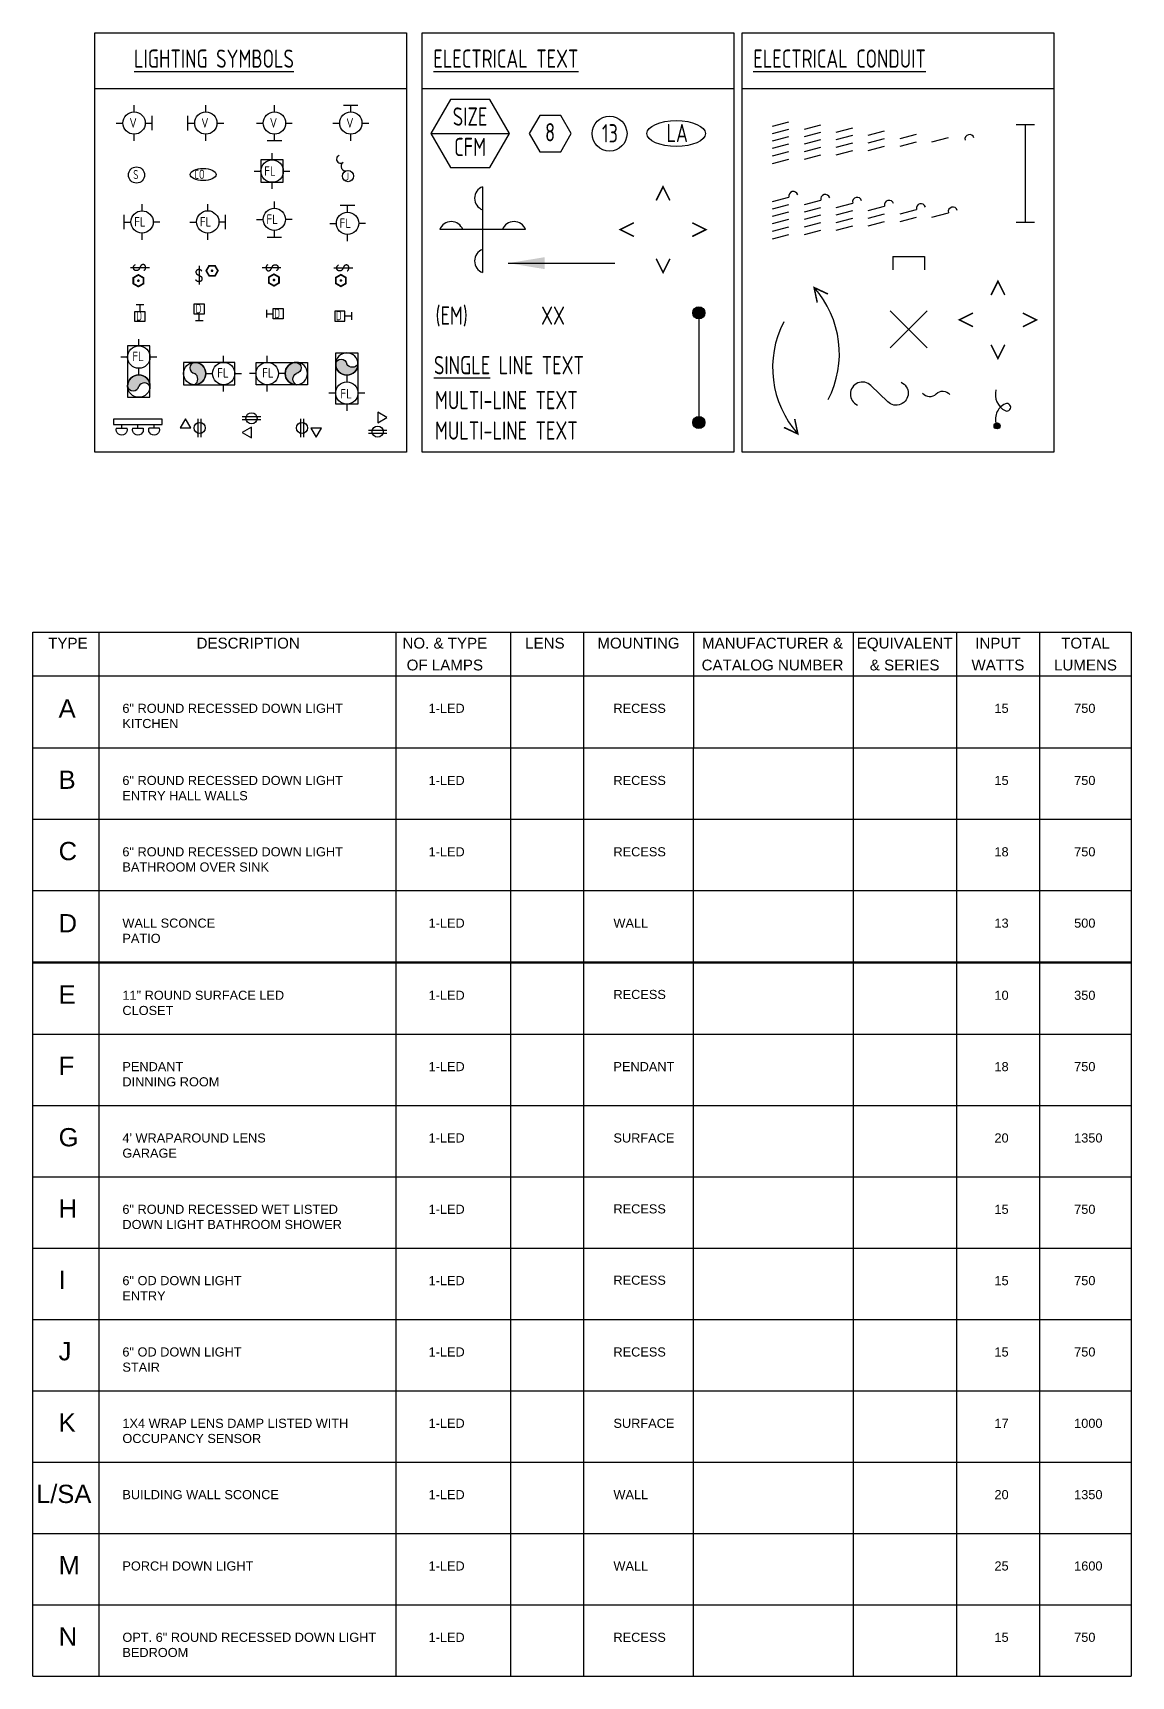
# Model space of a CAD drawing. Header units: inches. Extents: x 2456 to 9935, y -1030 to 123.
# Drawn here: x 2455.8 to 2726.7, y -849.3 to -443.8 of the extents above; entities that cross this region are included whole.
import ezdxf
from ezdxf.enums import TextEntityAlignment as Align

# ---------------------------------------------------------------- set-up
doc = ezdxf.new("R2010")
doc.units = ezdxf.units.IN
doc.header["$LTSCALE"] = 24
doc.header["$MEASUREMENT"] = 0
for name, color, linetype in [('D0', 7, 'Continuous'), ('D3', 3, 'Continuous'), ('E-CON3', 4, 'Continuous'), ('E-SYM3', 6, 'Continuous'), ('E-TXT3', 2, 'Continuous')]:
    doc.layers.add(name, color=color, linetype=linetype)
doc.styles.add('ArialMT', font='arial.ttf')
doc.styles.add('rpm', font='architxt.shx', dxfattribs={"width": 0.85, "height": 0.09375})
doc.styles.get("Standard").update_dxf_attribs({"font": 'arial.ttf'})
doc.dimstyles.new('RPM-8', dxfattribs={"dimscale": 96, "dimtxt": 0.18, "dimasz": 0.09375, "dimexe": 0.18, "dimexo": 0.0625, "dimgap": 0.09, "dimtad": 0, "dimtih": 1, "dimtoh": 1, "dimdec": 4, "dimzin": 0, "dimdsep": 46, "dimtxsty": 'Standard', "dimcen": 0.09, "dimclrd": 256, "dimclre": 256, "dimadec": 0, "dimazin": 0, "dimtfac": 1, "dimtdec": 4, "dimtofl": 0, "dimtmove": 0, "dimatfit": 3, "dimfxl": 1, "dimtolj": 1, "dimtzin": 0, "dimlwe": -1, "dimarcsym": 0})

# ---------------------------------------------------------------- blocks, each defined once
blk = doc.blocks.new('4CFM')
blk.add_line((0, 0), (0.5388602512436518, 0))
blk.add_lwpolyline([(0.1347150628109128, 0.2333333333333334), (0, 0), (0.1347150628109128, -0.2333333333333329), (0.4041451884327385, -0.2333333333333329), (0.5388602512436518, 0), (0.4041451884327385, 0.2333333333333334)], close=True)
at = {"style": 'rpm', "width": 0.85}
for tag, p in [('12', (0.2694301256218257, 0.05416666666666714)), ('1200', (0.2694301256218257, -0.1541666666666663))]:
    blk.add_attdef(tag, text='', height=0.125, dxfattribs=at).set_placement(p, align=Align.CENTER)
blk = doc.blocks.new('A$C768B5D94')
at = {"linetype": 'Continuous'}
h = blk.add_hatch(color=256, dxfattribs=at)
edge = h.paths.add_edge_path()
edge.add_arc((1.691539799567181, 9.23503315410661), 1.49999904, 0, 360)
blk.add_circle((1.691539799567181, 9.23503315410661), 1.49999904)
for centre, radius, start, end in [((-5.63703007835511, 5.804942111176238), 8.091567278246394, 293.367985888858, 25.08164846939166), ((-3.175601819686108, 0.06919704949299188), 1.85006469353953, 64.54013934527484, 293.8469178486604), ((-6.36820683342512, -6.215366744388042), 8.898586519247674, 345.2555758671523, 63.37489919417465)]:
    blk.add_arc(centre, radius, start, end, dxfattribs=at)
blk = doc.blocks.new('MAIR')
blk.add_lwpolyline([(-0.1107306455798529, -0.06004801784431946, -1.19356808516826), (-0.04211714378828635, 0.04086537269432666), (0.04434173496873139, -0.04302384640608592, 1.19356808516826), (0.112955236760298, 0.0578895441325602)], format="xyb")
blk = doc.blocks.new('A$C6B411A1A')
for p, q in [((-7.820019113511535, 0), (7.820019113511535, 0)), ((-7.820019113511535, 0), (-7.820019113511535, -6.590254132171367)), ((7.820019113511535, 0), (7.820019113511535, -6.590254132171367))]:
    blk.add_line(p, q)
blk = doc.blocks.new('4KNHEX')
blk.add_lwpolyline([(0.07216878364870372, 0.125), (0, 0), (0.07216878364870372, -0.125), (0.2165063509461094, -0.125), (0.2886751345948131, 0), (0.2165063509461094, 0.125)], close=True)
at = {"style": 'rpm', "width": 0.85}
blk.add_attdef('A', text='', height=0.125, dxfattribs=at).set_placement((0.1430007818198256, -0.05343151990513917), align=Align.CENTER)
blk = doc.blocks.new('A$C77256F39')
at = {"linetype": 'Continuous'}
for p, q in [((-3.354296000444833, 5.067133146998856), (3.354296000444833, 6.840826186292418)), ((-3.354296000444833, 2.090143313676037), (3.354296000444833, 3.863836352969599)), ((-3.354296000444947, -0.8868465196468378), (3.354296000444833, 0.8868465196468378)), ((-3.354296000444947, -4.034908029849646), (3.354296000444833, -2.261214990555857)), ((-3.354296000444947, -7.182969540052312), (3.35429600044472, -5.409276500758693))]:
    blk.add_line(p, q, dxfattribs=at)
blk = doc.blocks.new('A$C24BF4F99')
at = {"linetype": 'Continuous'}
for p, q in [((-3.354296000444833, 5.067133146998856), (3.354296000444833, 6.840826186292418)), ((-3.354296000444833, 2.090143313676037), (3.354296000444833, 3.863836352969599)), ((-3.354296000444833, -0.886846519646781), (3.354296000444833, 0.886846519646781)), ((-3.354296000444947, -3.863836352969656), (3.354296000444833, -2.090143313675981)), ((-3.354296000444947, -7.011897863172464), (3.354296000444833, -5.238204823878675)), ((-3.354296000444947, -10.15995937337513), (3.35429600044472, -8.386266334081512))]:
    blk.add_line(p, q, dxfattribs=at)
blk = doc.blocks.new('A$C531A6B29')
at = {"linetype": 'Continuous'}
for p, q in [((-3.354296000444947, 2.261214990555914), (3.354296000444833, 4.034908029849589)), ((-3.354296000444947, -0.8868465196468946), (3.354296000444833, 0.8868465196468946)), ((-3.354296000444947, -4.034908029849589), (3.35429600044472, -2.261214990555914))]:
    blk.add_line(p, q, dxfattribs=at)
blk = doc.blocks.new('A$C3EB96C82')
at = {"linetype": 'Continuous'}
for p, q in [((-3.35429600044472, 2.090143313676037), (3.354296000444947, 3.863836352969599)), ((-3.354296000444833, -0.8868465196468378), (3.354296000444947, 0.8868465196468378)), ((-3.354296000444833, -4.034908029849646), (3.354296000444947, -2.261214990555857)), ((-3.354296000444833, -7.182969540052312), (3.354296000444833, -5.409276500758665))]:
    blk.add_line(p, q, dxfattribs=at)
blk = doc.blocks.new('A$C459737B8')
at = {"linetype": 'Continuous'}
for p, q in [((-3.354296000444833, 2.261214990555857), (3.354296000444947, 4.034908029849646)), ((-3.354296000444833, -0.8868465196468378), (3.354296000444833, 0.8868465196468378))]:
    blk.add_line(p, q, dxfattribs=at)
blk = doc.blocks.new('A$C2F0809BE')
at = {"linetype": 'Continuous'}
blk.add_line((-3.354296000444833, -0.8868465196468378), (3.354296000444833, 0.8868465196468378), dxfattribs=at)
blk = doc.blocks.new('A$C672727CF')
at = {"linetype": 'Continuous'}
h = blk.add_hatch(color=256, dxfattribs=at)
edge = h.paths.add_edge_path()
edge.add_arc((0, 0), 2.99999808, 0, 360)
blk.add_circle((0, 0), 2.99999808)
blk = doc.blocks.new('L014')
for p, q in [((0, 4.499997120000444), (0, -4.499997120000444)), ((47.99996928000019, -4.499997120000444), (47.99996928000019, 4.499997120000444))]:
    blk.add_line(p, q)
blk.add_lwpolyline([(47.99996928000002, 0), (0, 0)])
blk = doc.blocks.new('GS02')
at = {"linetype": 'Continuous'}
blk.add_lwpolyline([(-0.002019918953919841, -0.04389929604929232, 0.4474832431415147), (0, 0, -0.4474832431415145), (0.002019918953919841, 0.0438992960492941)], format="xyb", dxfattribs=at)
blk = doc.blocks.new('A$C27045E6A')
blk.add_line((0, 9.551010314695631), (0, -9.055116066089013))
blk.add_lwpolyline([(2.866492611273685, 4.060329242557046), (2.553067463677678, 4.449995127181197), (2.258226019445544, 4.767860684639132), (1.979790441556077, 5.022257848901305), (1.715582892987811, 5.221518553938509), (1.463425536719114, 5.373974733720516), (1.221140535728779, 5.48795832221812), (0.9865500529952556, 5.571801253401773), (0.7574762514975077, 5.633835461241929), (0.5321712968774364, 5.681097812862404), (0.3106073654336399, 5.715444908000464), (0.09318663612808109, 5.737438279546737), (-0.1196887120769361, 5.747639460391511), (-0.3276165002194489, 5.746609983425415), (-0.5301945493370681, 5.734911381539078), (-0.7270206804679162, 5.713105187623128), (-0.9176927146496041, 5.681752934567854), (-1.101870443892352, 5.641325095876269), (-1.279461544094687, 5.591927907500931), (-1.450435662127404, 5.533576546005762), (-1.614762444861213, 5.466286187956044), (-1.772411539166995, 5.390072009915698), (-1.923352591915545, 5.30494918845001), (-2.067555249977573, 5.21093290012324), (-2.204989160223874, 5.108038321500331), (-2.335492439298662, 4.996462747920773), (-2.458377082939563, 4.877131949825653), (-2.572823556657795, 4.751153816431966), (-2.678012325964318, 4.619636236955685), (-2.773123856370347, 4.483687100613807), (-2.857338613387014, 4.344414296622304), (-2.92983706252528, 4.202925714197832), (-2.989799669296275, 4.060329242557046), (-3.036682606801605, 3.917548122713484), (-3.071044878504352, 3.774767002869922), (-3.093721195457988, 3.63198588302636), (-3.105546268715983, 3.489204763182457), (-3.10735480933198, 3.346423643338895), (-3.09998152835928, 3.203642523495333), (-3.084261136851524, 3.060861403651771), (-3.061028345862269, 2.918080283808209), (-3.031117866444902, 2.775483812167082), (-2.995364409653064, 2.633995229742951), (-2.954602686540056, 2.494722425751448), (-2.909667408159606, 2.358773289409228), (-2.8613932855651, 2.227255709933289), (-2.810615029810009, 2.101277576539601), (-2.758167351947975, 1.981946778444481), (-2.704884963032384, 1.870371204864924), (-2.651321807671565, 1.767291978038898), (-2.596908764692671, 1.671983152293038), (-2.540795946477459, 1.58335201497529), (-2.482133465407856, 1.500305853433602), (-2.420071433865871, 1.421751955016262), (-2.353759964233348, 1.346597607071217), (-2.28234916889204, 1.273750096947097), (-2.204989160223874, 1.202116711991508), (-2.120559401875312, 1.130597151270436), (-2.026856762550523, 1.058060760720664), (-1.921407462218212, 0.9833692979963331), (-1.801737720846916, 0.9053845207519231), (-1.665373758405678, 0.8229681866412335), (-1.50984179486278, 0.7349820533194276), (-1.332668050187266, 0.6402878784399633), (-1.131378744347586, 0.5377474196576628), (-0.9050228126283741, 0.4267839675172951), (-0.658740051577297, 0.3090669441258029), (-0.3991929730576942, 0.186827304480758), (-0.133044088933076, 0.06229600357973197), (0.1330440889330475, -0.06229600357970355), (0.3924090486773366, -0.1847177619999769), (0.6383882784362811, -0.3027383166835165), (0.8643192663464561, -0.4141267126330916), (1.065067274715034, -0.5172059394587762), (1.241608662531831, -0.6125147652046365), (1.396447562957519, -0.7011459025227254), (1.532088109152511, -0.7841920640644133), (1.651034434277307, -0.8627459624817533), (1.755790671492491, -0.9379003104264569), (1.848860953958649, -1.010747820550918), (1.93274941483611, -1.082381205506508), (2.009684479695153, -1.153900766227579), (2.080791743744243, -1.226437156777351), (2.146921094601453, -1.301128619501682), (2.208922419885027, -1.379113396746092), (2.267645607213041, -1.461529730856441), (2.323940544203481, -1.549515864178588), (2.378657118474678, -1.644210039057711), (2.43264521764462, -1.746750497840011), (2.486468904031227, -1.858085775813478), (2.539548938751977, -1.9784055800353), (2.591020257624194, -2.107709910505818), (2.640017796465031, -2.245998767225032), (2.685676491091897, -2.393272150193113), (2.72713127732203, -2.549530059409548), (2.76351709097267, -2.71477249487485), (2.793968867861054, -2.888999456589019), (2.817626602659431, -3.071836589291237), (2.833650525459319, -3.261412116679978), (2.841205925207248, -3.455479907193066), (2.839458090849831, -3.651793829268328), (2.827572311333341, -3.848107751343591), (2.804713875604392, -4.042175541856508), (2.770048072609512, -4.231751069245249), (2.722740191295145, -4.414588201947467), (2.662238816480425, -4.588817693088842), (2.589125716475507, -4.754077834546123), (2.504265955462984, -4.910383802884084), (2.408524597625615, -5.057750774667156), (2.302766707146247, -5.196193926459941), (2.187857348207473, -5.325728434827042), (2.064661584992052, -5.446369476333231), (1.934044481682747, -5.558132227543112), (1.796724395671049, -5.661026806166191), (1.65283285718354, -5.755043094492962), (1.502354689655533, -5.84016591595865), (1.345274716522681, -5.916380093998825), (1.181577761220041, -5.983670452048713), (1.011248647183265, -6.042021813543712), (0.8342721978475822, -6.091419001919391), (0.6506332366484742, -6.131846840610976), (0.4605948240391058, -6.163292682481242), (0.2655329685442211, -6.185753998102982), (0.06710191570590496, -6.199230787476026), (-0.1330440889331612, -6.203723050600374), (-0.3332507998306369, -6.199230787476026), (-0.5318639714441815, -6.185753998102982), (-0.7272293582312841, -6.163292682481242), (-0.9176927146496041, -6.131846840610976), (-1.102009562401236, -6.091233089003012), (-1.280574492166011, -6.040534510212169), (-1.454191861868196, -5.978650803304262), (-1.623666029431973, -5.90448166734528), (-1.78980135278178, -5.816926801400868), (-1.953402189841796, -5.714885904537013), (-2.115272898536375, -5.597258675819361), (-2.276217836789868, -5.462944814314071), (-2.436090297810921, -5.31251344119373), (-2.590939315946287, -5.15321136605921), (-2.735862860827268, -4.993954820618669), (-2.865958902084998, -4.843660036579749), (-2.976325409350693, -4.711243245650437), (-3.062060352255656, -4.605620679538887), (-3.11826170043102, -4.535708569952916), (-3.140027423508087, -4.510423148600168)])
blk = doc.blocks.new('A$C0A203C7A')
at = {"const_width": 1.707184195382698}
blk.add_lwpolyline([(0, -5.75233368863087), (4.981667105397719, -2.876166844315321), (4.981667105397719, 2.876166844315094), (0, 5.752333688630642), (-4.981667105398174, 2.87616684432146), (-4.981667105398174, -2.876166844315321)], close=True, dxfattribs=at)
at = {"const_width": 1.296489661537709}
blk.add_lwpolyline([(-0.6482448307701816, 0, 1), (0.6482448307701816, 0, 1)], format="xyb", close=True, dxfattribs=at)
blk = doc.blocks.new('A$C7E637215')
h = blk.add_hatch(color=256)
edge = h.paths.add_edge_path()
edge.add_arc((-0.5419806655138473, 0.3843408937697177), 5.500000000000227, 270.0000000004299, 450)
edge.add_arc((-0.144099593271676, 3.134340893769718), 2.778634439369391, 98.23265527032267, 261.7673447296773)
edge.add_arc((-2.084853001866122, -2.365659106230396), 3.1532451611445, -60.705636217893925, 60.705636217893925, ccw=False)
blk.add_circle((-0.5419806655136199, 0.3843408937699451), 5.5)
for centre, radius, start, end in [((-0.144099593271676, 3.134340893769718), 2.778634439369391, 98.23265527032267, 261.7673447296773), ((-0.5419806655138473, 0.3843408937697177), 5.500000000000227, 270.0000000004299, 90), ((-2.084853001866122, -2.365659106230396), 3.1532451611445, 299.2943637821061, 60.70563621789391)]:
    blk.add_arc(centre, radius, start, end)
blk = doc.blocks.new('A$C014C1B72')
at = {"color": 6}
for p, q in [((1.718446185350331e-08, 0.08302668827338167), (1.718446185350331e-08, 0.1246934382733684)), ((1.718446185350331e-08, 0.1246934382733684), (0.375000100517795, 0.1246934382733826)), ((0.375000100517795, 0.08302668827338167), (1.718446185350331e-08, 0.08302668827338167)), ((0.02083328107335092, 0.05447795644699482), (0.1041667810733529, 0.05447795644699482)), ((0.06250003107335189, 0.05447795644699482), (0.06250003107335189, 0.08302668827338167)), ((0.2291668088511294, 0.05447795644699482), (0.1458333088511292, 0.05447795644699482)), ((0.1875000588511284, 0.05447795644699482), (0.1875000588511284, 0.08302668827338167)), ((0.3541668366289077, 0.05447795644699482), (0.2708333366289057, 0.05447795644699482)), ((0.3125000866289067, 0.05447795644699482), (0.3125000866289067, 0.08302668827338167)), ((0.375000100517795, 0.1246934382733826), (0.375000100517795, 0.08302668827338167))]:
    blk.add_line(p, q, dxfattribs=at)
for centre in [(0.06250003107335189, 0.04135993827338158), (0.1875000588511284, 0.04135993827338158), (0.3125000866289067, 0.04135993827338158)]:
    blk.add_arc(centre, 0.04166675, 161.6493395921695, 18.35066040783048, dxfattribs=at)
blk = doc.blocks.new('new block')
for points in [[(0, 14.3128847019434), (0, 17.62576940388681)], [(-8.81270446799681, 8.76835896848388), (-5.499819766053406, 8.76835896848388)], [(5.49992980144998, 8.840672812764751), (8.812814503395202, 8.840672812764751)], [(0, 0), (0, 3.312884701943403)]]:
    blk.add_lwpolyline(points)
blk.add_lwpolyline([(5.5, 14.3128847019434), (-5.5, 14.3128847019434), (-5.5, 3.312884701943403), (5.5, 3.312884701943403)], close=True)
blk.add_circle((0, 8.812884701943403), 5.5)
at = {"insert": (-3.916485774703688, 11.19254648564311), "char_height": 4.6656, "width": 88.63662028531327, "attachment_point": 1}
blk.add_mtext('{\\Farchitxt|c0;FL}', dxfattribs=at)
blk = doc.blocks.new('SWICH 1')
for p, q in [((1.875, 0), (-1.875, 0)), ((0, 0), (0, -3.221655254978032))]:
    blk.add_line(p, q)
blk.add_lwpolyline([(2.492859430587487, -8.207374116153005), (-2.492859430587487, -8.207374116153005), (-2.492859430587487, -3.221655254978032), (2.492859430587487, -3.221655254978032)], close=True)
at = {"color": 2, "style": 'rpm', "width": 0.85}
blk.add_text('D', height=4.5, dxfattribs=at).set_placement((-1.815649871788082, -7.809554194777775))
blk = doc.blocks.new('SWICH 2')
for p, q in [((-1.875, 0), (1.875, 0)), ((0, 0), (0, 3.221655254978032))]:
    blk.add_line(p, q)
blk.add_lwpolyline([(-2.492859430587487, 8.207374116153005), (2.492859430587487, 8.207374116153005), (2.492859430587487, 3.221655254978032), (-2.492859430587487, 3.221655254978032)], close=True)
at = {"color": 2, "style": 'rpm', "width": 0.85}
blk.add_text('D', height=4.5, dxfattribs=at).set_placement((-1.794179272494148, 3.61302584490204))
blk = doc.blocks.new('SWICH 3')
for p, q in [((0, 0), (-3.221655254978032, 0)), ((0, 1.875), (0, -1.875))]:
    blk.add_line(p, q)
blk.add_lwpolyline([(-8.207374116153005, 2.492859430587487), (-8.207374116153005, -2.492859430587487), (-3.221655254978032, -2.492859430587487), (-3.221655254978032, 2.492859430587487)], close=True)
at = {"color": 2, "style": 'rpm', "width": 0.85}
blk.add_text('D', height=4.5, dxfattribs=at).set_placement((-7.639644824323113, -2.023145443178691))
blk = doc.blocks.new('SWICH 4')
for p, q in [((0, 1.875), (0, -1.875)), ((0, 0), (3.221655254978032, 0))]:
    blk.add_line(p, q)
blk.add_lwpolyline([(8.207374116153005, 2.492859430587487), (8.207374116153005, -2.492859430587487), (3.221655254978032, -2.492859430587487), (3.221655254978032, 2.492859430587487)], close=True)
at = {"color": 2, "style": 'rpm', "width": 0.85}
blk.add_text('D', height=4.5, dxfattribs=at).set_placement((3.813352834695252, -2.163979665749139))
blk = doc.blocks.new('A$C446339C0')
blk.add_circle((0, 0), 5.5)
at = {"style": 'rpm', "width": 0.85}
blk.add_attdef('J', text='', height=7.52168993799075, dxfattribs=at).set_placement((-0.87642569757665, -0.3945051780814595), align=Align.MIDDLE)
blk = doc.blocks.new('接头')
at = {"color": 4}
for centre, radius, start, end in [((-3.256927072883627, 8.509678462491138), 2.006078414829308, 110.5959532811139, 310.1843481936927), ((-0.6806481812582206, 5.050103355259125), 2.314398352592368, 123.632411706055, 294.4008617296745)]:
    blk.add_arc(centre, radius, start, end, dxfattribs=at)
at = {"xscale": 0.5, "yscale": 0.5, "zscale": 0.5}
blk.add_blockref('A$C446339C0', (0.4382128487886803, 0.1972525890396355), dxfattribs=at).add_auto_attribs({'J': 'J'})
blk = doc.blocks.new('EXI LTG1')
for points in [[(8.81270446799681, 5.544525733460432), (8.81270446799681, 8.857410435403835)], [(-0.0001802339475034387, -3.530110314780359), (-0.0001802339475034387, 3.619161781701223)], [(0, 0), (3.312884701943403, 0)], [(14.31263426944679, 0.0723138442808704), (17.62551897139201, 0.0723138442808704)], [(8.81270446799681, -8.76835896848388), (8.81270446799681, -5.455474266539568)]]:
    blk.add_lwpolyline(points)
blk.add_circle((8.81270446799681, 0.04452573346043209), 5.5)
at = {"insert": (4.896218693293122, 2.424187517160135), "char_height": 4.6656, "width": 88.63662028531327, "attachment_point": 1}
blk.add_mtext('{\\Farchitxt|c0;FL}', dxfattribs=at)
blk = doc.blocks.new('EXI LTG3')
for points in [[(0, 14.3128847019434), (0, 17.62576940388681)], [(-8.81270446799681, 8.768358968482971), (-5.499819766053406, 8.768358968482971)], [(5.49992980144998, 8.840672812763842), (8.812814503395202, 8.840672812763842)], [(0, 0), (0, 3.312884701943403)], [(-3.574636048240791, -9.094947017729282e-13), (3.574636048240791, -9.094947017729282e-13)]]:
    blk.add_lwpolyline(points)
blk.add_circle((0, 8.812884701943403), 5.5)
at = {"insert": (-3.916485774703688, 11.19254648564311), "char_height": 4.6656, "width": 88.63662028531327, "attachment_point": 1}
blk.add_mtext('{\\Farchitxt|c0;FL}', dxfattribs=at)
blk = doc.blocks.new('EXI LTG 4')
for points in [[(3.574636048240791, 9.094947017729282e-13), (-3.574636048240791, 9.094947017729282e-13)], [(0, -3.312884701943403), (0, 0)], [(-8.81270446799681, -8.857410435403835), (-5.499819766053406, -8.857410435403835)], [(0, -17.62576940388681), (0, -14.3128847019434)], [(5.49992980144998, -8.785096591122965), (8.812814503395202, -8.785096591122965)]]:
    blk.add_lwpolyline(points)
blk.add_circle((0, -8.812884701943403), 5.5)
at = {"insert": (-3.916485774703688, -6.4332229182437), "char_height": 4.6656, "width": 88.63662028531327, "attachment_point": 1}
blk.add_mtext('{\\Farchitxt|c0;FL}', dxfattribs=at)
blk = doc.blocks.new('EXI LTG 2k')
for points in [[(-8.812884701943403, 5.499999999999091), (-8.812884701943403, 8.812884701943403)], [(-3.312954900493423, 0.02778811082043831), (-7.01985482010059e-05, 0.02778811082043831)], [(0, -3.574636048240791), (0, 3.574636048240791)], [(-17.62558916994021, -0.04452573346043209), (-14.31270446799681, -0.04452573346043209)], [(-8.812884701943403, -8.812884701944313), (-8.812884701943403, -5.500000000000909)]]:
    blk.add_lwpolyline(points)
blk.add_circle((-8.812884701943403, -9.094947017729282e-13), 5.5)
at = {"insert": (-12.72937047664709, 2.379661783698793), "char_height": 4.6656, "width": 88.63662028531327, "attachment_point": 1}
blk.add_mtext('{\\Farchitxt|c0;FL}', dxfattribs=at)
blk = doc.blocks.new('BATH LTG 2')
for points in [[(8.81270446799681, 5.544525733461342), (8.81270446799681, 8.857410435404745)], [(0, -3.574636048240791), (0, 3.574636048240791)], [(0, 0), (3.312884701943403, 0)], [(14.31263426944861, 0.0723138442808704), (17.62551897139201, 0.0723138442808704)], [(8.81270446799681, -8.76835896848388), (8.81270446799681, -5.455474266538658)]]:
    blk.add_lwpolyline(points)
blk.add_circle((8.81270446799681, 0.04452573346134159), 5.5)
at = {"insert": (6.546415017368417, 2.489086439833045), "char_height": 4.6656, "width": 88.63662028531327, "attachment_point": 1}
blk.add_mtext('{\\Farchitxt|c0;V}', dxfattribs=at)
blk = doc.blocks.new('BATH LTG 3')
for points in [[(-0.04452573346134159, 14.31270446799681), (-0.04452573346134159, 17.62558916994021)], [(-8.857230201458151, 8.768178734535468), (-5.544345499514748, 8.768178734535468)], [(5.455404067990457, 8.840492578816338), (8.76828876993386, 8.840492578816338)], [(3.574636048240791, 0), (-3.574636048240791, 0)], [(-0.04452573346134159, -0.0001802339484129334), (-0.04452573346134159, 3.312704467996809)]]:
    blk.add_lwpolyline(points)
blk.add_circle((-0.04452573346134159, 8.81270446799681), 5.5)
at = {"insert": (-2.310815184089734, 11.25726517436851), "char_height": 4.6656, "width": 88.63662028531327, "attachment_point": 1}
blk.add_mtext('{\\Farchitxt|c0;V}', dxfattribs=at)
blk = doc.blocks.new('BATH LTG 4')
for points in [[(-3.619161781702132, 0), (3.530110314779449, 0)], [(0, -3.312704467996809), (0, 0.000180233946593944)], [(-8.81270446799681, -8.857230201458151), (-5.499819766053406, -8.857230201458151)], [(0, -17.62558916994203), (0, -14.31270446799681)], [(5.499929801451799, -8.78491635717728), (8.812814503395202, -8.78491635717728)]]:
    blk.add_lwpolyline(points)
blk.add_circle((0, -8.81270446799681), 5.5)
at = {"insert": (-2.266289450628392, -6.368143761625106), "char_height": 4.6656, "width": 88.63662028531327, "attachment_point": 1}
blk.add_mtext('{\\Farchitxt|c0;V}', dxfattribs=at)
blk = doc.blocks.new('BATH LTG 1k')
for points in [[(-8.81270446799681, 5.472211889180471), (-8.81270446799681, 8.785096591123875)], [(-3.31277466654501, 0), (0.0001100353983929381, 0)], [(0, 3.591373670882604), (0, -3.557898425598978)], [(-17.62540893599362, -0.0723138442808704), (-14.31252423405022, -0.0723138442808704)], [(-8.81270446799681, -8.840672812764751), (-8.81270446799681, -5.527788110819529)]]:
    blk.add_lwpolyline(points)
blk.add_circle((-8.81270446799681, -0.02778811081952881), 5.5)
at = {"insert": (-11.0789939186252, 2.416772595552175), "char_height": 4.6656, "width": 88.63662028531327, "attachment_point": 1}
blk.add_mtext('{\\Farchitxt|c0;V}', dxfattribs=at)
blk = doc.blocks.new('A$C3D4728D6')
for p, q in [((-1.49999904000012, 9.126392888569), (-1.499999039999977, -9.126392888569)), ((1.499999040000063, 9.126392888569), (1.499999040000034, -9.126392888569))]:
    blk.add_line(p, q)
blk.add_circle((0, 0), 5.5)
blk = doc.blocks.new('TV1')
blk.add_lwpolyline([(2.606251720550063, -4.515818616109755), (0, 0), (-2.607687780158813, -4.514989506707934)], close=True)
at = {"xscale": 0.5, "yscale": 0.5, "zscale": 0.5, "rotation": 180}
blk.add_blockref('A$C3D4728D6', (7.012521944555374, -4.563196444283676), dxfattribs=at)

msp = doc.modelspace()

# ---------------------------------------------------------------- linework, layer by layer
at = {"layer": 'D0', "linetype": 'Continuous'}
for p, q in [((2455.849777895183, -849.2610743740241), (2455.849777895185, -591.6610743740239)), ((2455.849777895185, -591.6610743740239), (2726.688287461768, -591.6610743740239)), ((2726.688287461768, -591.6610743740239), (2726.688287461769, -849.261074374024)), ((2455.849777895184, -849.2610743740241), (2726.688287461768, -849.261074374024))]:
    msp.add_line(p, q, dxfattribs=at)
at = {"layer": 'D3', "linetype": 'Continuous'}
for p, q in [((2472.147420477774, -591.661074374024), (2472.147420477773, -849.2610743740242)), ((2545.35865465347, -591.661074374024), (2545.35865465347, -849.2610743740242)), ((2573.610162575858, -591.661074374024), (2573.610162575858, -620.2610743740225)), ((2591.625464407212, -591.6610743740239), (2591.625464407213, -849.2610743740241)), ((2618.781019962768, -591.661074374024), (2618.781019962768, -620.2610743740225)), ((2658.111912200965, -591.661074374024), (2658.111912200965, -849.2610743740241)), ((2683.593475229211, -591.6610743740238), (2683.593475229211, -849.2610743740241)), ((2704.0823641181, -591.661074374024), (2704.0823641181, -620.2610743740225)), ((2455.849777895184, -602.4610743740251), (2726.688287461768, -602.4610743740251)), ((2582.554582506375, -602.4610743740251), (2726.688287461769, -602.4610743740251)), ((2455.849777895184, -620.2610743740224), (2726.688287461768, -620.2610743740224)), ((2455.849777895184, -620.2610743740224), (2726.688287461768, -620.2610743740224)), ((2573.610162575858, -620.2610743740225), (2573.610162575858, -849.2610743740241)), ((2618.781019962768, -849.2610743740241), (2618.781019962768, -620.2610743740225)), ((2704.0823641181, -620.2610743740225), (2704.0823641181, -849.261074374024)), ((2455.849777895184, -637.8610743740228), (2726.688287461768, -637.861074374023)), ((2455.849777895184, -655.4610743740233), (2726.688287461768, -655.4610743740233)), ((2455.849777895184, -673.0610743740235), (2726.688287461768, -673.0610743740237)), ((2455.849777895184, -673.2610743740207), (2726.688287461768, -673.2610743740207)), ((2455.849777895184, -673.2610743740207), (2726.688287461768, -673.2610743740207)), ((2455.849777895184, -690.8610743740211), (2726.688287461768, -690.8610743740211)), ((2455.849777895184, -708.4610743740215), (2726.688287461768, -708.4610743740215)), ((2455.849777895184, -726.0610743740218), (2726.688287461768, -726.0610743740218)), ((2455.849777895184, -743.6610743740222), (2726.688287461768, -743.6610743740222)), ((2455.849777895184, -761.2610743740225), (2726.688287461768, -761.2610743740224)), ((2455.849777895184, -778.8610743740227), (2726.688287461768, -778.8610743740228)), ((2455.849777895184, -796.4610743740233), (2726.688287461768, -796.4610743740232)), ((2455.849777895184, -814.0610743740236), (2726.688287461768, -814.0610743740233)), ((2455.849777895184, -831.6610743740238), (2726.688287461768, -831.6610743740237))]:
    msp.add_line(p, q, dxfattribs=at)
at = {"layer": 'E-CON3'}
for p, q in [((2630.730554461216, -457.5309171918763), (2707.587671220825, -457.5309171918763)), ((2676.37245943857, -512.431830256992), (2667.30473427048, -521.4995554250838)), ((2667.30473427048, -512.431830256992), (2676.37245943857, -521.4995554250838))]:
    msp.add_line(p, q, dxfattribs=at)
msp.add_lwpolyline([(2630.730554461216, -443.8266542738385), (2707.587671220825, -443.8266542738385), (2707.587671220825, -547.2389506278544), (2630.730554461216, -547.2389506278544)], close=True, dxfattribs=at)
at = {"layer": 'E-CON3', "const_width": 0.37499976}
for points in [[(2649.283223167512, -510.35816981839), (2648.510625939175, -506.664749107482), (2651.928920844903, -508.2627237513481)], [(2695.533741063852, -508.4973792477523), (2693.846242200262, -505.1223813795461), (2692.158743223851, -508.4973791913382)], [(2687.704046064855, -516.3270742467487), (2684.329048196653, -514.6395753831623), (2687.704046008438, -512.9520764067495)], [(2699.988438335675, -516.3270742467487), (2703.363436203885, -514.6395753831623), (2699.988438392086, -512.9520764067495)], [(2695.533741063852, -520.7817715185722), (2693.846242200262, -524.1567693867785), (2692.158743223851, -520.7817715749864)], [(2643.726848693658, -539.0834728534849), (2644.499445922002, -542.776893564391), (2641.081151016273, -541.1789189205249)]]:
    msp.add_lwpolyline(points, dxfattribs=at)
at = {"layer": 'E-CON3'}
for centre, radius, start, end in [((2686.837535276949, -470.0553720783102), 1.136606264100319, 15.92039187424171, 193.6988723295983), ((2643.398637377386, -484.0939068963018), 1.136606264100319, 15.92039187424171, 193.6988723295983), ((2651.265069695807, -484.8219014566895), 1.136606264100319, 15.92039187424171, 193.6988723295983), ((2659.13150201422, -485.5498960170773), 1.136606264100319, 15.92039187424171, 193.6988723295983), ((2666.99793433264, -486.277890577465), 1.136606264100319, 15.92039187424171, 193.6988723295983), ((2674.86436665106, -487.1093835023659), 1.136606264100319, 15.92039187424171, 193.6988723295983), ((2682.73079896948, -487.940876427265), 1.136606264100319, 15.92039187424171, 193.6988723295983), ((2630.172149972465, -523.0136091828501), 24.56796545392435, 332.6044450999709, 41.71719318485725), ((2662.837921888712, -526.4280334890229), 24.56796545392435, 152.6044450999709, 221.7171931848573)]:
    msp.add_arc(centre, radius, start, end, dxfattribs=at)
at = {"layer": 'E-SYM3'}
msp.add_line((2471.121482464898, -457.5309171918763), (2547.9785992245, -457.5309171918763), dxfattribs=at)
for points in [[(2471.121482464898, -443.8266542738385), (2547.9785992245, -443.8266542738385), (2547.9785992245, -547.2389506278544), (2471.121482464898, -547.2389506278544)], [(2479.224914372905, -533.7313330611416), (2484.724914372905, -533.7313330611416), (2484.724914372905, -521.0750709441184), (2479.224914372905, -521.0750709441184)], [(2530.522864100784, -522.7794771041793), (2536.022864100784, -522.7794771041793), (2536.022864100784, -535.4357392212044), (2530.522864100784, -535.4357392212044)], [(2492.988422232962, -525.1269372890549), (2492.988422232962, -530.6269372890549), (2505.644684349986, -530.6269372890549), (2505.644684349986, -525.1269372890549)], [(2523.552669196548, -525.1269373386588), (2523.552669196548, -530.6269373386588), (2510.896407079525, -530.6269373386588), (2510.896407079525, -525.1269373386588)]]:
    msp.add_lwpolyline(points, close=True, dxfattribs=at)
for points in [[(2481.961020317495, -521.0751060433925), (2481.961020317495, -519.4186636924208)], [(2479.224914372905, -523.8250709441184), (2477.568472021927, -523.8250709441184)], [(2481.997177239637, -528.2314231781168), (2481.997177239637, -526.574980827145)], [(2486.381356723874, -523.8250709441184), (2484.724914372905, -523.8250709441184)], [(2502.894684349986, -525.1269372890549), (2502.894684349986, -523.470494938085)], [(2513.646407079525, -525.1269373386588), (2513.646407079525, -523.4704949876871)], [(2498.488332115985, -527.8992001557856), (2500.144774466955, -527.8992001557856)], [(2502.894684349986, -532.2833796400284), (2502.894684349986, -530.6269372890549)], [(2505.644649250708, -527.8630432336452), (2507.301091601678, -527.8630432336452)], [(2510.896442178795, -527.863043283249), (2509.239999827826, -527.863043283249)], [(2513.646407079525, -532.2833796896305), (2513.646407079525, -530.6269373386588)], [(2518.052759313525, -527.8992002053876), (2516.396316962548, -527.8992002053876)], [(2533.295126967509, -528.279386987206), (2533.295126967509, -529.9358293381777)], [(2530.522864100784, -532.6857392212044), (2528.866421749807, -532.6857392212044)], [(2537.679306451754, -532.6857392212044), (2536.022864100784, -532.6857392212044)], [(2533.258970045367, -535.4357041219303), (2533.258970045367, -537.092146472902)]]:
    msp.add_lwpolyline(points, dxfattribs=at)
for centre, radius in [((2481.408362256202, -478.886640570143), 2.000000000000031), ((2481.974914372905, -523.8250709441184), 2.75), ((2502.894684349986, -527.8769372890549), 2.75), ((2513.646407079525, -527.8769373386588), 2.75), ((2533.272864100784, -532.6857392212044), 2.75)]:
    msp.add_circle(centre, radius, dxfattribs=at)
msp.add_ellipse((2497.845520950736, -478.7858811297503), major_axis=(-3.190165793223422, 0), ratio=0.4677402755246339, dxfattribs=at)
at = {"layer": 'E-TXT3'}
for p, q in [((2551.823926922733, -457.5309171918763), (2628.681043682342, -457.5309171918763)), ((2566.768863851902, -481.7994182068816), (2566.768863851902, -502.9487382149184)), ((2577.343523855916, -492.3740782109), (2556.19420384788, -492.3740782109)), ((2620.077823881684, -512.8971111917838), (2620.077823881684, -539.9795252518891))]:
    msp.add_line(p, q, dxfattribs=at)
msp.add_lwpolyline([(2551.823926922733, -443.8266542738385), (2628.681043682342, -443.8266542738385), (2628.681043682342, -547.2389506278544), (2551.823926922733, -547.2389506278544)], close=True, dxfattribs=at)
at = {"layer": 'E-TXT3', "const_width": 0.37499976}
for points in [[(2612.943304724895, -485.1744160750879), (2611.255805861305, -481.7994182068816), (2609.568306884894, -485.1744160186738)], [(2604.056143725493, -494.0615770744864), (2600.681145857291, -492.3740782109), (2604.056143669083, -490.6865792344854)], [(2618.455467997117, -494.0615770744864), (2621.830465865327, -492.3740782109), (2618.455468053535, -490.6865792344854)], [(2612.943304724895, -499.5737403467121), (2611.255805861305, -502.9487382149184), (2609.568306884894, -499.5737404031262)]]:
    msp.add_lwpolyline(points, dxfattribs=at)
at = {"layer": 'E-TXT3'}
msp.add_circle((2598.056761945276, -468.6757895722823), 4.311193218845574, dxfattribs=at)
for centre, start, end in [((2567.806480008234, -484.6398123274886), 110.0676078727462, 249.9323921272549), ((2559.034597968492, -493.4116943672363), 20.06760787252669, 159.9323921274733), ((2574.503129735311, -493.4116943672363), 20.06760787252669, 159.9323921274733), ((2567.806480008234, -500.1083440943132), 110.0676078727462, 249.9323921272549)]:
    msp.add_arc(centre, 3.023985126991477, start, end, dxfattribs=at)
msp.add_ellipse((2614.514392749587, -468.6757895722823), major_axis=(-7.22750487511432, 0), ratio=0.4421094084920399, dxfattribs=at)

# ---------------------------------------------------------------- block references
at = {"layer": 'E-CON3'}
for name, p, xscale, yscale, zscale in [('A$C24BF4F99', (2640.265014183546, -469.9248385411431), 0.6050000000000182, 0.6050000000000182, 0.6050000000000182), ('A$C77256F39', (2648.131446501966, -470.6528331015308), 0.6050000000000182, 0.6050000000000182, 0.6050000000000182), ('A$C3EB96C82', (2655.997878820387, -469.5797488127593), 0.6050000000000182, 0.6050000000000182, 0.6050000000000182), ('A$C531A6B29', (2663.864311138807, -470.4112417376584), 0.6050000000000182, 0.6050000000000182, 0.6050000000000182), ('A$C459737B8', (2671.730743457227, -471.2427346625593), 0.6050000000000182, 0.6050000000000182, 0.6050000000000182), ('A$C2F0809BE', (2679.597175775647, -470.1696503737859), 0.6050000000000182, 0.6050000000000182, 0.6050000000000182), ('A$C24BF4F99', (2640.265014183546, -488.5017767256197), 0.6050000000000182, 0.6050000000000182, 0.6050000000000182), ('A$C77256F39', (2648.131446501966, -489.2297712860074), 0.6050000000000182, 0.6050000000000182, 0.6050000000000182), ('A$C3EB96C82', (2655.997878820387, -488.1566869972323), 0.6050000000000182, 0.6050000000000182, 0.6050000000000182), ('A$C531A6B29', (2663.864311138807, -488.9881799221332), 0.6050000000000182, 0.6050000000000182, 0.6050000000000182), ('A$C459737B8', (2671.730743457227, -489.819672847034), 0.6050000000000182, 0.6050000000000182, 0.6050000000000182), ('A$C2F0809BE', (2679.597175775647, -488.7465885582607), 0.6050000000000182, 0.6050000000000182, 0.6050000000000182), ('A$C6B411A1A', (2671.838596854525, -499.0246800880106), 0.5, 0.5, 0.5), ('A$C014C1B72', (2487.751244005637, -543.0941691734008), -31.99999288889049, 31.99999288889049, 31.99999288889049)]:
    msp.add_blockref(name, p, dxfattribs=dict(at, xscale=xscale, yscale=yscale, zscale=zscale))
for name, p, xscale, yscale, zscale, rotation in [('L014', (2700.605859870046, -466.5149947612046), 0.5, 0.5, 0.5, 270), ('MAIR', (2664.635642341453, -532.8941108095953), 47.99999999999999, 47.99999999999999, 47.99999999999999, 180), ('GS02', (2678.624826692786, -532.8941108095953), 76.23887115131438, 76.23887115131438, 76.23887115131438, 270), ('A$C768B5D94', (2694.471614821965, -536.169003968482), 0.5, 0.5, 0.5, 180)]:
    msp.add_blockref(name, p, dxfattribs=dict(at, xscale=xscale, yscale=yscale, zscale=zscale, rotation=rotation))
at = {"layer": 'E-SYM3', "color": 8, "xscale": 0.5, "yscale": 0.5, "zscale": 0.5}
for name, p in [('BATH LTG 1k', (2485.219570620406, -466.069265502738)), ('BATH LTG 2', (2494.099203178556, -466.1054224248784)), ('BATH LTG 3', (2515.44793347793, -470.4896019091195)), ('BATH LTG 4', (2534.260988733752, -461.6768073241494)), ('new block', (2514.851377276877, -482.3455677860276)), ('接头', (2533.349389654779, -479.2651124145797)), ('EXI LTG1', (2478.373439482907, -490.4933999313272)), ('EXI LTG 2k', (2503.383713540722, -490.4687907234531)), ('EXI LTG3', (2515.39672965127, -494.2416560700532)), ('EXI LTG 4', (2533.447848031325, -486.4064848976834)), ('SWICH 2', (2496.866789453254, -514.8256654799973)), ('SWICH 1', (2482.247643692752, -510.9228172912155)), ('SWICH 4', (2513.477193838406, -513.1073861375737)), ('SWICH 3', (2534.41447568513, -513.7016735502259)), ('TV1', (2493.482952631805, -539.016870514459))]:
    msp.add_blockref(name, p, dxfattribs=at)
at = {"layer": 'E-SYM3'}
for name, p, xscale, yscale, zscale, rotation in [('A$C27045E6A', (2482.22062856781, -501.7728216115303), 0.25, 0.25, 0.25, 270), ('A$C0A203C7A', (2500.040172019492, -502.5224649161557), 0.25, 0.25, 0.25, 270), ('A$C27045E6A', (2514.774385781302, -501.7407953795975), 0.25, 0.25, 0.25, 90), ('A$C27045E6A', (2532.347047588452, -501.8609889516685), 0.25, 0.25, 0.25, 270), ('A$C0A203C7A', (2481.861840413016, -504.9782667869533), -0.25, 0.25, 0.25, 180), ('A$C0A203C7A', (2515.307867666771, -504.8085381715284), 0.25, 0.25, 0.25, 180), ('A$C0A203C7A', (2531.813565702977, -504.9287317435976), -0.25, 0.25, 0.25, 180), ('A$C7E637215', (2533.465034547668, -525.800467436937), -0.5, 0.5, 0.5, 90), ('A$C7E637215', (2482.167084819789, -530.7103427283857), 0.5, 0.5, 0.5, 89.99999999999999)]:
    msp.add_blockref(name, p, dxfattribs=dict(at, xscale=xscale, yscale=yscale, zscale=zscale, rotation=rotation))
for name, p, xscale, yscale, zscale in [('A$C27045E6A', (2496.829424656853, -503.6648007184796), 0.25, 0.25, 0.25), ('A$C7E637215', (2496.009412565718, -528.0691077359409), 0.5, 0.5, 0.5), ('A$C7E637215', (2520.531678863792, -528.0691077855429), -0.5, 0.5, 0.5)]:
    msp.add_blockref(name, p, dxfattribs=dict(at, xscale=xscale, yscale=yscale, zscale=zscale))
at = {"layer": 'E-SYM3', "color": 8, "xscale": 0.5, "yscale": 0.5, "zscale": 0.5}
for p, rotation in [((2507.483204299219, -542.4193606441206), 90), ((2525.727448382661, -543.5800669587427), 180), ((2543.173429148168, -538.6988059864655), 270)]:
    msp.add_blockref('TV1', p, dxfattribs=dict(at, rotation=rotation))
at = {"layer": 'E-TXT3', "xscale": 35.99999999999997, "yscale": 35.99999999999997, "zscale": 35.99999999999997}
for name, p, values in [('4CFM', (2553.969338266039, -468.6757895722823), {'1200': 'CFM', '12': 'SIZE'}), ('4KNHEX', (2578.242820942467, -468.6757895722823), {'A': '8'})]:
    msp.add_blockref(name, p, dxfattribs=at).add_auto_attribs(values)
at = {"layer": 'E-TXT3', "xscale": 0.5, "yscale": 0.5, "zscale": 0.5}
for p in [(2620.077823881684, -512.8971111917838), (2620.077823881684, -539.9795252518891)]:
    msp.add_blockref('A$C672727CF', p, dxfattribs=at)

# ---------------------------------------------------------------- texts
at = {"layer": 'D3', "color": 4}
for s, p in [('TYPE', (2464.491864922219, -595.7277410406915)), ('DESCRIPTION', (2508.947548252291, -595.7277410406915)), ('NO. & TYPE', (2557.44349590919, -595.7277410406915)), ('LENS', (2582.117473980277, -595.7277410406915)), ('MOUNTING', (2605.20324218499, -595.7277410406915)), ('MANUFACTURER &', (2638.257569908221, -595.7277410406915)), ('EQUIVALENT', (2670.844884855846, -595.7277410406915)), ('INPUT', (2693.837919673656, -595.7277410406915)), ('TOTAL', (2715.437919673655, -595.7277410406915)), ('OF LAMPS', (2557.44349590919, -601.1277410406893)), ('CATALOG NUMBER', (2638.257569908221, -601.1277410406893)), ('& SERIES', (2670.844884855846, -601.1277410406893)), ('WATTS', (2693.837919673656, -601.1277410406893)), ('LUMENS', (2715.437919673655, -601.1277410406893))]:
    msp.add_text(s, height=2.666666666666667, dxfattribs=at).set_placement(p, align=Align.CENTER)
at = {"layer": 'E-CON3', "style": 'rpm', "width": 0.85}
msp.add_text('%%UELECTRICAL CONDUIT', height=4.5, dxfattribs=at).set_placement((2633.513193339414, -452.4402051102881))
at = {"layer": 'E-SYM3', "style": 'rpm', "width": 0.85}
msp.add_text('%%ULIGHTING SYMBOLS', height=4.5, dxfattribs=at).set_placement((2480.793430164804, -452.4402051102881))
at = {"layer": 'E-SYM3', "char_height": 2.3328, "width": 44.31831014265664}
for insert, attachment_point in [((2480.380350429127, -522.4923281129179), 1), ((2501.300120406215, -526.5441944578545), 1), ((2515.240971023296, -526.5441945074583), 3), ((2531.678300157013, -534.0184820524066), 7)]:
    msp.add_mtext('{\\Farchitxt|c0;FL}', dxfattribs=dict(at, insert=insert, attachment_point=attachment_point))
at = {"layer": 'E-TXT3', "style": 'rpm', "width": 0.85}
for s, height, p in [('%%UELECTRICAL TEXT', 4.5, (2554.606565800931, -452.4402051102881)), ('S', 2.25, (2480.60099604065, -479.9187729523312)), ('CO', 2.25, (2495.649817020747, -479.8455137055391)), ('(EM)', 4.5, (2555.150956304219, -515.8276944839783)), ('XX', 4.5, (2581.187141980392, -515.8276944839783)), ('%%USINGLE%%U LINE TEXT', 4.5, (2554.762356424426, -528.0651606400681))]:
    msp.add_text(s, height=height, dxfattribs=at).set_placement(p)
at = {"layer": 'E-TXT3', "style": 'ArialMT'}
for s, p in [('A', (2462.204463345585, -612.7437274801355)), ('B', (2462.204463345585, -630.3437274801358)), ('C', (2462.204463345585, -647.9437274801362)), ('D', (2462.204463345585, -665.7437274801337)), ('E', (2462.204463345585, -683.343727480134)), ('F', (2462.204463345585, -700.9437274801344)), ('G', (2462.204463345585, -718.5437274801347)), ('H', (2462.204463345585, -736.1437274801351)), ('I', (2462.204463345585, -753.7437274801355)), ('J', (2462.204463345585, -771.3437274801358)), ('K', (2462.204463345585, -788.9437274801362)), ('L/SA', (2456.640250545149, -806.5437274801366)), ('M', (2462.204463345585, -824.1437274801369)), ('N', (2462.204463345585, -841.7437274801373))]:
    msp.add_text(s, height=4.5, dxfattribs=at).set_placement(p)
at = {"layer": 'E-TXT3', "attachment_point": 1}
for s, insert, char_height, width, style in [('{\\Farchitxt.shx;MULTI-LINE TEXT\\PMULTI-LINE TEXT}', (2555.017448761739, -532.1910756792515), 4.5, 61.19860111945957, 'rpm'), ('6" ROUND RECESSED DOWN LIGHT KITCHEN', (2477.927084370142, -609.3508903049456), 2.25, 54.818855785979, 'ArialMT'), ('1-LED', (2553.431201990868, -609.3508903049456), 2.25, 54.818855785979, 'ArialMT'), ('RECESS', (2599.024592309707, -609.3508903049456), 2.25, 54.818855785979, 'ArialMT'), ('15', (2692.987414589363, -609.3508903049456), 2.25, 54.818855785979, 'ArialMT'), ('750', (2712.639904314546, -609.3508903049456), 2.25, 54.818855785979, 'ArialMT'), ('6" ROUND RECESSED DOWN LIGHT ENTRY HALL WALLS', (2477.927084370142, -627.150890304943), 2.25, 54.818855785979, 'ArialMT'), ('1-LED', (2553.431201990868, -627.150890304943), 2.25, 54.818855785979, 'ArialMT'), ('RECESS', (2599.024592309707, -627.150890304943), 2.25, 54.818855785979, 'ArialMT'), ('15', (2692.987414589363, -627.150890304943), 2.25, 54.818855785979, 'ArialMT'), ('750', (2712.639904314546, -627.150890304943), 2.25, 54.818855785979, 'ArialMT'), ('6" ROUND RECESSED DOWN LIGHT BATHROOM OVER SINK', (2477.927084370142, -644.7508903049434), 2.25, 54.818855785979, 'ArialMT'), ('1-LED', (2553.431201990868, -644.7508903049434), 2.25, 54.818855785979, 'ArialMT'), ('RECESS', (2599.024592309707, -644.7508903049434), 2.25, 54.818855785979, 'ArialMT'), ('18', (2692.987414589363, -644.7508903049434), 2.25, 54.818855785979, 'ArialMT'), ('750', (2712.639904314546, -644.7508903049434), 2.25, 54.818855785979, 'ArialMT'), ('WALL SCONCE\\PPATIO', (2477.927084370142, -662.3508903049437), 2.25, 54.818855785979, 'ArialMT'), ('1-LED', (2553.431201990868, -662.3508903049437), 2.25, 54.818855785979, 'ArialMT'), ('WALL', (2599.024592309707, -662.3508903049437), 2.25, 54.818855785979, 'ArialMT'), ('13', (2692.987414589363, -662.3508903049437), 2.25, 54.818855785979, 'ArialMT'), ('500', (2712.639904314546, -662.3508903049437), 2.25, 54.818855785979, 'ArialMT'), ('11" ROUND SURFACE LED\\PCLOSET', (2477.927084370142, -680.1508903049412), 2.25, 54.818855785979, 'ArialMT'), ('1-LED', (2553.431201990868, -680.1508903049412), 2.25, 54.818855785979, 'ArialMT'), ('RECESS', (2599.024592309707, -679.9508903049441), 2.25, 54.818855785979, 'ArialMT'), ('10', (2692.987414589363, -680.1508903049412), 2.25, 54.818855785979, 'ArialMT'), ('350', (2712.639904314546, -680.1508903049412), 2.25, 54.818855785979, 'ArialMT'), ('PENDANT\\PDINNING ROOM', (2477.927084370142, -697.7508903049415), 2.25, 54.818855785979, 'ArialMT'), ('1-LED', (2553.431201990868, -697.7508903049415), 2.25, 54.818855785979, 'ArialMT'), ('PENDANT', (2599.024592309707, -697.7508903049415), 2.25, 54.818855785979, 'ArialMT'), ('18', (2692.987414589363, -697.7508903049415), 2.25, 54.818855785979, 'ArialMT'), ('750', (2712.639904314546, -697.7508903049415), 2.25, 54.818855785979, 'ArialMT'), ("4' WRAPAROUND LENS\\PGARAGE", (2477.927084370142, -715.3508903049419), 2.25, 54.818855785979, 'ArialMT'), ('1-LED', (2553.431201990868, -715.3508903049419), 2.25, 54.818855785979, 'ArialMT'), ('SURFACE', (2599.024592309707, -715.3508903049419), 2.25, 54.818855785979, 'ArialMT'), ('20', (2692.987414589363, -715.3508903049419), 2.25, 54.818855785979, 'ArialMT'), ('1350', (2712.639904314546, -715.3508903049419), 2.25, 54.818855785979, 'ArialMT'), ('6" ROUND RECESSED WET LISTED DOWN LIGHT BATHROOM SHOWER', (2477.927084370142, -732.9508903049423), 2.25, 54.818855785979, 'ArialMT'), ('1-LED', (2553.431201990868, -732.9508903049423), 2.25, 54.818855785979, 'ArialMT'), ('RECESS', (2599.024592309707, -732.8508903049437), 2.25, 54.818855785979, 'ArialMT'), ('15', (2692.987414589363, -732.9508903049423), 2.25, 54.818855785979, 'ArialMT'), ('750', (2712.639904314546, -732.9508903049423), 2.25, 54.818855785979, 'ArialMT'), ('6" OD DOWN LIGHT\\PENTRY', (2477.927084370142, -750.5508903049426), 2.25, 54.818855785979, 'ArialMT'), ('1-LED', (2553.431201990868, -750.5508903049426), 2.25, 54.818855785979, 'ArialMT'), ('RECESS', (2599.024592309707, -750.4508903049441), 2.25, 54.818855785979, 'ArialMT'), ('15', (2692.987414589363, -750.5508903049426), 2.25, 54.818855785979, 'ArialMT'), ('750', (2712.639904314546, -750.5508903049426), 2.25, 54.818855785979, 'ArialMT'), ('6" OD DOWN LIGHT\\PSTAIR', (2477.927084370142, -768.150890304943), 2.25, 54.818855785979, 'ArialMT'), ('1-LED', (2553.431201990868, -768.150890304943), 2.25, 54.818855785979, 'ArialMT'), ('RECESS', (2599.024592309707, -768.150890304943), 2.25, 54.818855785979, 'ArialMT'), ('15', (2692.987414589363, -768.150890304943), 2.25, 54.818855785979, 'ArialMT'), ('750', (2712.639904314546, -768.150890304943), 2.25, 54.818855785979, 'ArialMT'), ('1X4 WRAP LENS DAMP LISTED WITH \\POCCUPANCY SENSOR', (2477.927084370142, -785.7508903049434), 2.25, 68.58386180780968, 'ArialMT'), ('1-LED', (2553.431201990868, -785.7508903049434), 2.25, 54.818855785979, 'ArialMT'), ('SURFACE', (2599.024592309707, -785.7508903049434), 2.25, 54.818855785979, 'ArialMT'), ('17', (2692.987414589363, -785.7508903049434), 2.25, 54.818855785979, 'ArialMT'), ('1000', (2712.639904314546, -785.7508903049434), 2.25, 54.818855785979, 'ArialMT'), ('BUILDING WALL SCONCE', (2477.927084370142, -803.3508903049437), 2.25, 54.818855785979, 'ArialMT'), ('1-LED', (2553.431201990868, -803.3508903049437), 2.25, 54.818855785979, 'ArialMT'), ('WALL', (2599.024592309707, -803.3508903049437), 2.25, 54.818855785979, 'ArialMT'), ('20', (2692.987414589363, -803.3508903049437), 2.25, 54.818855785979, 'ArialMT'), ('1350', (2712.639904314546, -803.3508903049437), 2.25, 54.818855785979, 'ArialMT'), ('PORCH DOWN LIGHT', (2477.927084370142, -820.9508903049441), 2.25, 54.818855785979, 'ArialMT'), ('1-LED', (2553.431201990868, -820.9508903049441), 2.25, 54.818855785979, 'ArialMT'), ('WALL', (2599.024592309707, -820.9508903049441), 2.25, 54.818855785979, 'ArialMT'), ('25', (2692.987414589363, -820.9508903049441), 2.25, 54.818855785979, 'ArialMT'), ('1600', (2712.639904314546, -820.9508903049441), 2.25, 54.818855785979, 'ArialMT'), ('OPT. 6" ROUND RECESSED DOWN LIGHT\\PBEDROOM', (2477.927084370142, -838.5508903049445), 2.25, 64.27845112761821, 'ArialMT'), ('1-LED', (2553.431201990868, -838.5508903049445), 2.25, 54.818855785979, 'ArialMT'), ('RECESS', (2599.024592309707, -838.5508903049442), 2.25, 54.818855785979, 'ArialMT'), ('15', (2692.987414589363, -838.5508903049445), 2.25, 54.818855785979, 'ArialMT'), ('750', (2712.639904314546, -838.5508903049445), 2.25, 54.818855785979, 'ArialMT')]:
    msp.add_mtext(s, dxfattribs=dict(at, insert=insert, char_height=char_height, width=width, style=style))
at = {"layer": 'E-TXT3', "style": 'rpm', "width": 0.85}
for tag, p in [('13', (2598.15604883198, -470.8591767981708)), ('LA', (2614.742599507705, -470.7717945535771))]:
    msp.add_attdef(tag, text='A', height=4.5, dxfattribs=at).set_placement(p, align=Align.CENTER)

# ---------------------------------------------------------------- leaders
at = {"layer": 'E-TXT3'}
msp.add_leader([(2573.095639353064, -500.6428310283101), (2599.327361155795, -500.6428310283101)], dimstyle='RPM-8', override={"dimgap": 0.09, "dimtad": 0}, dxfattribs=at)

doc.saveas('drawing.dxf')
